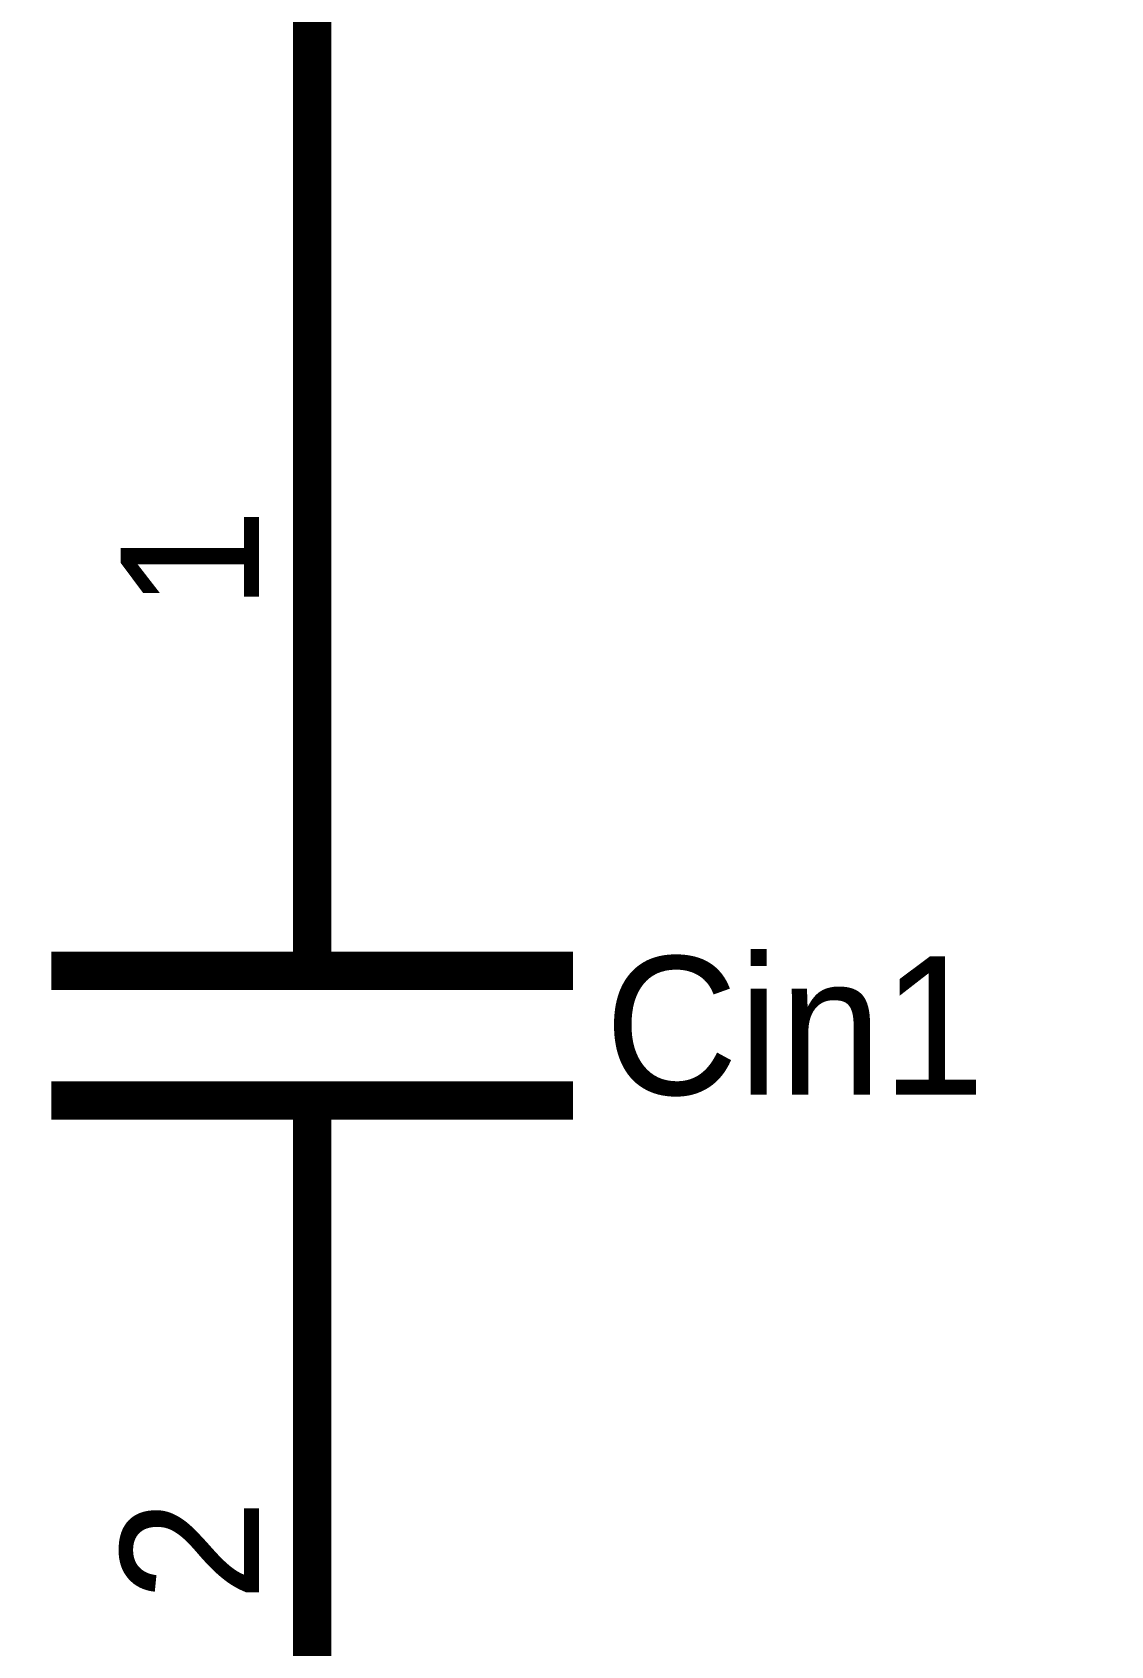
# Model space of a CAD drawing. Header units: inches. Extents: x 0 to 22.3, y 0 to 15.7.
# Drawn here: x 6.607 to 6.938, y 10.1986 to 10.6937 of the extents above; entities that cross this region are included whole.
import ezdxf

# ---------------------------------------------------------------- set-up
doc = ezdxf.new("R2010")
doc.units = ezdxf.units.IN
doc.header["$MEASUREMENT"] = 0
doc.layers.add('Sheet', color=255, linetype='Continuous')

msp = doc.modelspace()

# ---------------------------------------------------------------- linework, layer by layer
at = {"layer": 'Sheet'}
for points in [[(6.69292, 11.02315, 0.0118, 0.0118, 0), (6.69292, 10.53562, 0.0118, 0.0118, 0)], [(6.69292, 10.43573, 0.0118, 0.0118, 0), (6.69292, 10.53562, 0.0118, 0.0118, 0)], [(6.69292, 10.43573, 0.0118, 0.0118, 0), (6.69292, 10.40567, 0.0118, 0.0118, 0)], [(6.61291, 10.40567, 0.0118, 0.0118, 0), (6.77293, 10.40567, 0.0118, 0.0118, 0)], [(6.77293, 10.36589, 0.0118, 0.0118, 0), (6.61291, 10.36589, 0.0118, 0.0118, 0)], [(6.69292, 10.33583, 0.0118, 0.0118, 0), (6.69292, 10.36589, 0.0118, 0.0118, 0)], [(6.69292, 10.33583, 0.0118, 0.0118, 0), (6.69292, 10.23594, 0.0118, 0.0118, 0)], [(6.69292, 10.23594, 0.0118, 0.0118, 0), (6.69292, 9.84211, 0.0118, 0.0118, 0), (7.08677, 9.84211, 0.0118, 0.0118, 0), (7.08677, 10.23594, 0.0118, 0.0118, 0)]]:
    msp.add_lwpolyline(points, format="xyseb", dxfattribs=at)

# ---------------------------------------------------------------- texts
for s, p in [('1', (6.67656, 10.51617)), ('2', (6.67656, 10.21207))]:
    msp.add_text(s, height=0.04243, rotation=90, dxfattribs=at).set_placement(p)
msp.add_text('Cin1', height=0.042432, dxfattribs=at).set_placement((6.78265, 10.36766))

doc.saveas('drawing.dxf')
